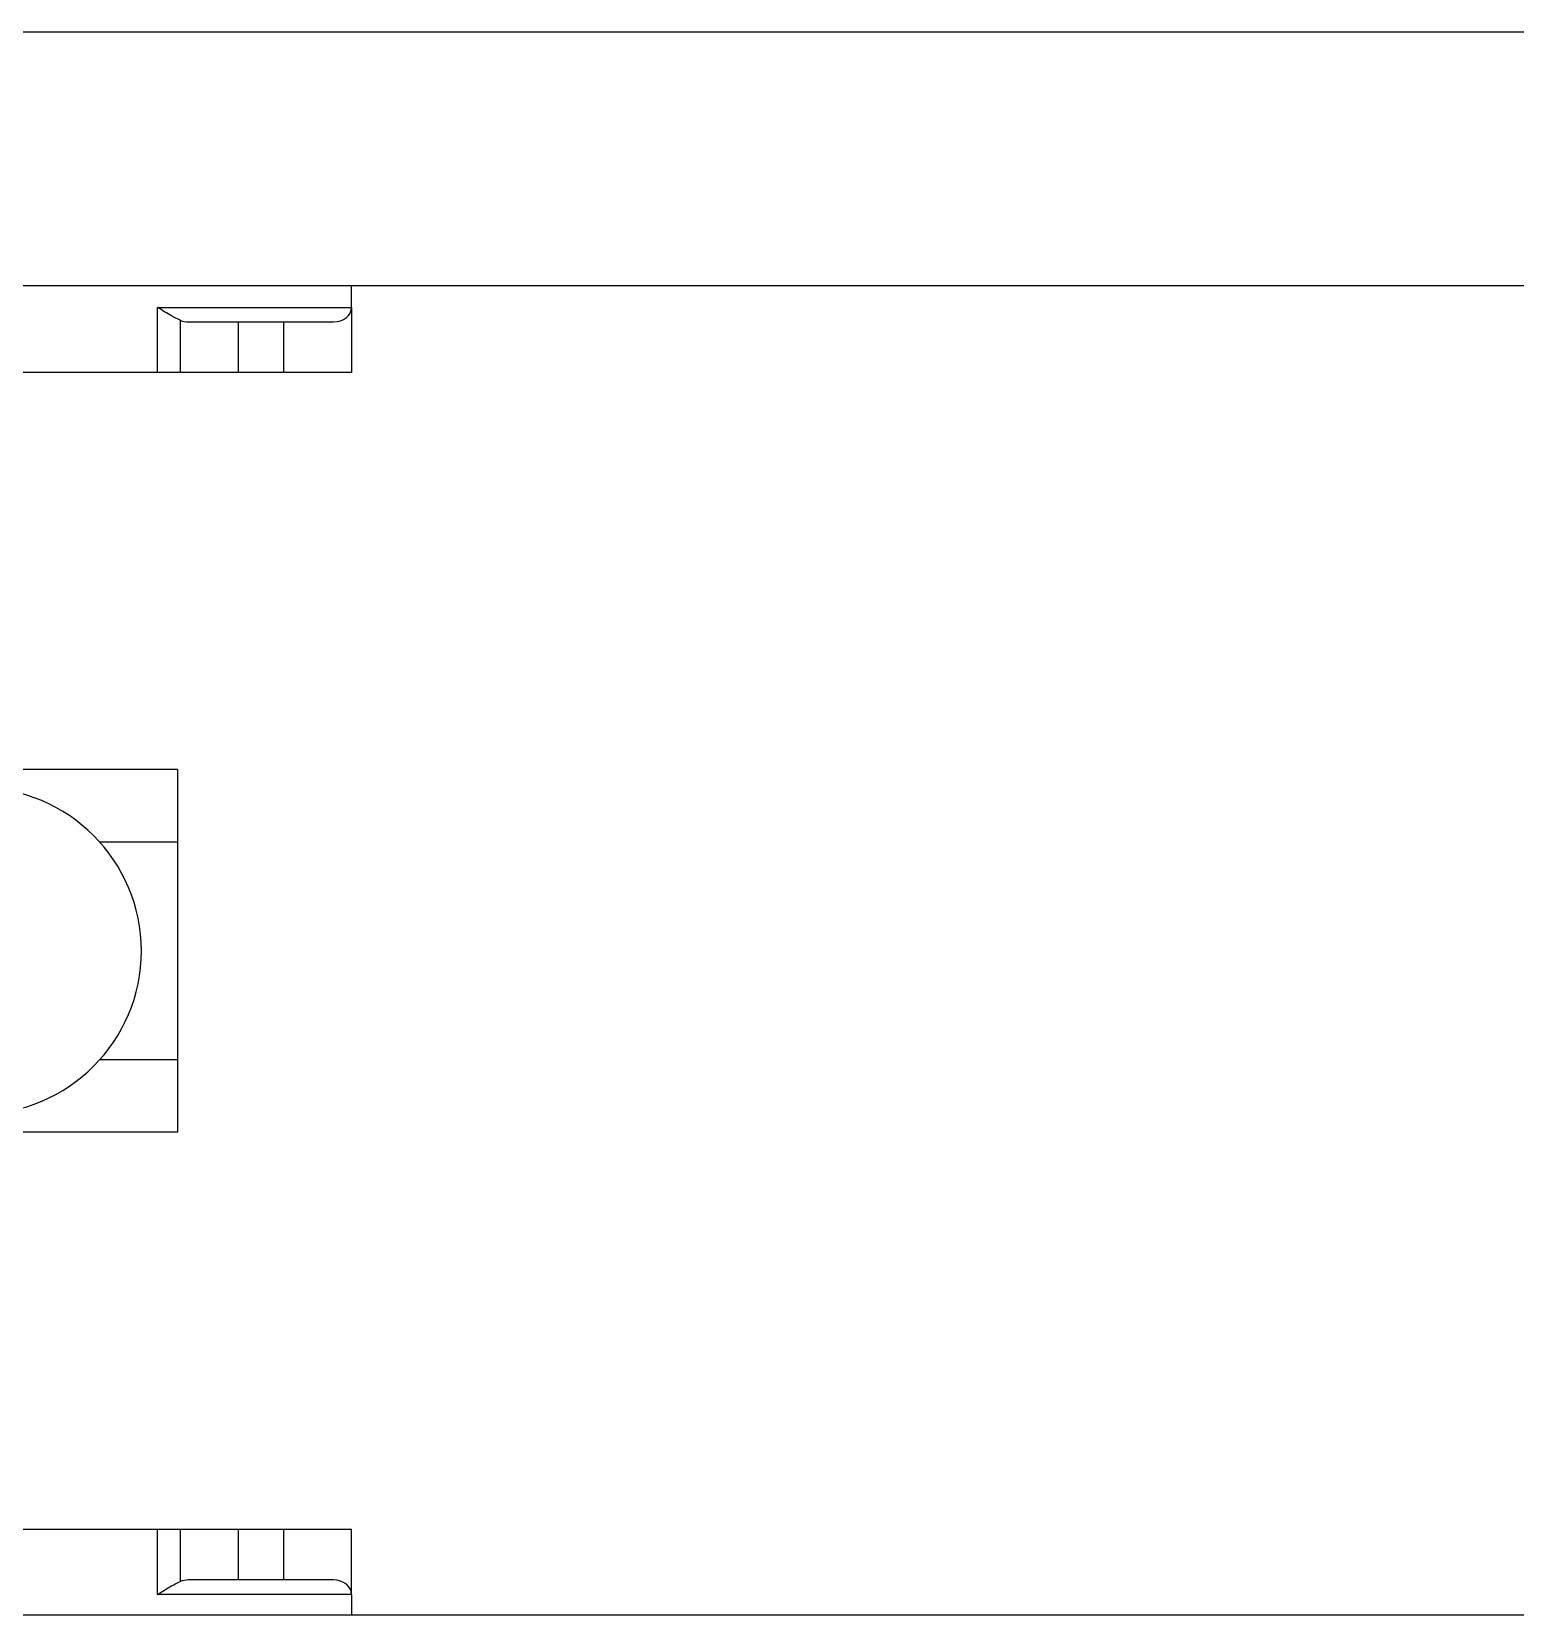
# Model space of a CAD drawing. Header units: inches. Extents: x -1851 to 6314, y -1304 to 4687.
# Drawn here: x 1318.43 to 1327.8, y 2221.32 to 2231.32 of the extents above; entities that cross this region are included whole.
import ezdxf

# ---------------------------------------------------------------- set-up
doc = ezdxf.new("R2010")
doc.units = ezdxf.units.IN
doc.header["$MEASUREMENT"] = 0
doc.layers.add('E-ARRY-TABL', color=9, linetype='Continuous')

# ---------------------------------------------------------------- blocks, each defined once
blk = doc.blocks.new('2.2.1_8 Mid Plan View')
at = {"color": 7, "linetype": 'Continuous', "lineweight": 15}
for p, q in [((-0.30061, -3.73684), (-0.30061, 2.68042)), ((0.30109, 2.68042), (0.30109, -3.73684)), ((0.41592, 2.56559), (0.41592, -3.62201)), ((-0.29117, 0.16896), (-0.30061, 0.16896)), ((-0.29117, 0.16896), (-0.26164, 0.16896)), ((-0.29117, 0.08119), (-0.29117, 0.16896)), ((-0.26164, 0.16896), (-0.26164, 0.1382)), ((0.29117, 0.16896), (0.26164, 0.16896)), ((0.26164, 0.1382), (0.26164, 0.16896)), ((0.29117, 0.16896), (0.29117, 0.08119)), ((0.29117, 0.16896), (0.30109, 0.16896)), ((-0.28461, 0.1382), (-0.28461, 0.16076)), ((0.28461, 0.16076), (0.28461, 0.1382)), ((-0.28461, 0.1382), (-0.26164, 0.1382)), ((-0.28461, 0.1177), (-0.28461, 0.1382)), ((-0.26164, 0.1382), (-0.26164, 0.1177)), ((0.26164, 0.1177), (0.26164, 0.1382)), ((0.26164, 0.1382), (0.28461, 0.1382)), ((0.28461, 0.1382), (0.28461, 0.1177)), ((-0.26164, 0.1177), (-0.28461, 0.1177)), ((-0.28461, 0.09514), (-0.28461, 0.1177)), ((-0.26164, 0.1177), (-0.26164, 0.09143)), ((0.28461, 0.1177), (0.26164, 0.1177)), ((0.26164, 0.09143), (0.26164, 0.1177)), ((0.28461, 0.1177), (0.28461, 0.09514)), ((-0.28532, 0.09143), (-0.26164, 0.09143)), ((-0.26164, 0.09143), (-0.26164, 0.08119)), ((-0.08202, 0.09022), (-0.04921, 0.09022)), ((-0.08202, 0.09022), (-0.08202, -0.1048)), ((-0.04921, 0.09022), (0.04921, 0.09022)), ((0.04921, 0.09022), (0.08202, 0.09022)), ((0.08202, 0.09022), (0.08202, -0.1048)), ((0.26164, 0.09143), (0.28532, 0.09143)), ((0.26164, 0.08119), (0.26164, 0.09143)), ((-0.26164, 0.08119), (-0.29117, 0.08119)), ((-0.26164, 0.08119), (-0.26164, -0.22889)), ((0.29117, 0.08119), (0.26164, 0.08119)), ((0.26164, -0.22889), (0.26164, 0.08119))]:
    blk.add_line(p, q, dxfattribs=at)
at = {"color": 8, "linetype": 'Continuous', "lineweight": 15}
for p, q in [((-0.04921, 0.09022), (-0.04921, 0.05502)), ((0.04921, 0.09022), (0.04921, 0.05502))]:
    blk.add_line(p, q, dxfattribs=at)
at = {"color": 7, "linetype": 'Continuous', "lineweight": 15}
blk.add_arc((0, 0), 0.07382, 0, 180, dxfattribs=at)
for centre, start_param, end_param in [((-0.29117, 0.16076), 4.712389, 6.283185), ((0.29117, 0.16076), 0, 1.570796), ((-0.29117, 0.09514), 4.24319, 4.712389), ((0.29117, 0.09514), 1.570796, 2.039995)]:
    blk.add_ellipse(centre, major_axis=(0, 0.0082), ratio=0.8, start_param=start_param, end_param=end_param, dxfattribs=at)
for points, knots in [([(-0.28532, 0.09143), (-0.28595, 0.09012), (-0.2875, 0.08689), (-0.28984, 0.08329), (-0.29116, 0.0812), (-0.29117, 0.08119)], [0, 0, 0, 0, 0.405195, 0.996287, 1, 1, 1, 1]), ([(0.29117, 0.08119), (0.29116, 0.0812), (0.28984, 0.08329), (0.2875, 0.08689), (0.28595, 0.09012), (0.28532, 0.09143)], [0, 0, 0, 0, 0.003713, 0.594805, 1, 1, 1, 1])]:
    blk.add_open_spline(points, degree=3, knots=knots, dxfattribs=at)

msp = doc.modelspace()

# ---------------------------------------------------------------- linework, layer by layer
at = {"layer": 'E-ARRY-TABL'}
for p, q in [((1267.55665, 2231.3213), (1353.89208, 2231.3213)), ((1265.95445, 2229.71911), (1355.49428, 2229.71911)), ((1320.45198, 2229.58071), (1320.45198, 2229.71911)), ((1319.22727, 2229.58071), (1320.45198, 2229.58071)), ((1319.22727, 2229.16872), (1319.22727, 2229.58071)), ((1319.37025, 2229.49905), (1319.37025, 2229.16872)), ((1319.422, 2229.48916), (1319.73678, 2229.48916)), ((1319.73678, 2229.16872), (1319.73678, 2229.48916)), ((1319.73678, 2229.48916), (1320.02275, 2229.48916)), ((1320.02275, 2229.48916), (1320.02275, 2229.16872)), ((1320.02275, 2229.48916), (1320.33754, 2229.48916)), ((1320.45198, 2229.58071), (1320.45198, 2229.16872)), ((1319.22727, 2229.16872), (1314.90081, 2229.16872)), ((1319.37025, 2229.16872), (1319.22727, 2229.16872)), ((1319.73678, 2229.16872), (1319.37025, 2229.16872)), ((1320.02275, 2229.16872), (1319.73678, 2229.16872)), ((1320.45198, 2229.16872), (1320.02275, 2229.16872)), ((1319.35333, 2226.66243), (1316.63214, 2226.66243)), ((1319.35333, 2226.66243), (1319.35333, 2226.20466)), ((1319.35333, 2226.20466), (1318.86217, 2226.20466)), ((1319.35333, 2226.20466), (1319.35333, 2224.83135)), ((1319.35333, 2224.83135), (1318.86217, 2224.83135)), ((1319.35333, 2224.83135), (1319.35333, 2224.37358)), ((1319.35333, 2224.37358), (1316.63214, 2224.37358)), ((1314.90081, 2221.86729), (1319.22727, 2221.86729)), ((1319.22727, 2221.45529), (1319.22727, 2221.86729)), ((1319.22727, 2221.86729), (1319.37025, 2221.86729)), ((1319.37025, 2221.86729), (1319.37025, 2221.53695)), ((1319.37025, 2221.86729), (1319.73678, 2221.86729)), ((1319.73678, 2221.54685), (1319.73678, 2221.86729)), ((1319.73678, 2221.86729), (1320.02275, 2221.86729)), ((1320.02275, 2221.86729), (1320.02275, 2221.54685)), ((1320.02275, 2221.86729), (1320.45198, 2221.86729)), ((1320.45198, 2221.45529), (1320.45198, 2221.86729)), ((1319.73678, 2221.54685), (1319.422, 2221.54685)), ((1320.02275, 2221.54685), (1319.73678, 2221.54685)), ((1320.33754, 2221.54685), (1320.02275, 2221.54685)), ((1320.45198, 2221.45529), (1319.22727, 2221.45529)), ((1320.45198, 2221.45529), (1320.45198, 2221.32361)), ((1355.49428, 2221.32361), (1265.95445, 2221.32361))]:
    msp.add_line(p, q, dxfattribs=at)
msp.add_arc((1318.09446, 2225.518), 1.02998, 270, 90, dxfattribs=at)
for centre, start_param, end_param in [((1319.422, 2229.58071), 4.2431899, 4.712389), ((1320.33754, 2229.58071), 4.712389, 6.2831853), ((1319.422, 2221.45529), 1.5707963, 2.0399954), ((1320.33754, 2221.45529), 0, 1.5707963)]:
    msp.add_ellipse(centre, major_axis=(0.11444, 0), ratio=0.8, start_param=start_param, end_param=end_param, dxfattribs=at)
for points, knots in [([(1319.37025, 2229.49905), (1319.35191, 2229.50784), (1319.30683, 2229.52945), (1319.25667, 2229.56212), (1319.22745, 2229.5806), (1319.22727, 2229.58071)], [0, 0, 0, 0, 0.405195, 0.9962874, 1, 1, 1, 1]), ([(1319.22727, 2221.45529), (1319.22745, 2221.45541), (1319.25667, 2221.47389), (1319.30683, 2221.50656), (1319.35191, 2221.52816), (1319.37025, 2221.53695)], [0, 0, 0, 0, 0.0037126, 0.594805, 1, 1, 1, 1])]:
    msp.add_open_spline(points, degree=3, knots=knots, dxfattribs=at)

# ---------------------------------------------------------------- block references
at = {"layer": 'E-ARRY-TABL', "xscale": -13.95298604562408, "yscale": 13.95298604562408, "zscale": 13.95298604562408, "rotation": 270}
msp.add_blockref('2.2.1_8 Mid Plan View', (1318.09446, 2225.518), dxfattribs=at)

doc.saveas('drawing.dxf')
